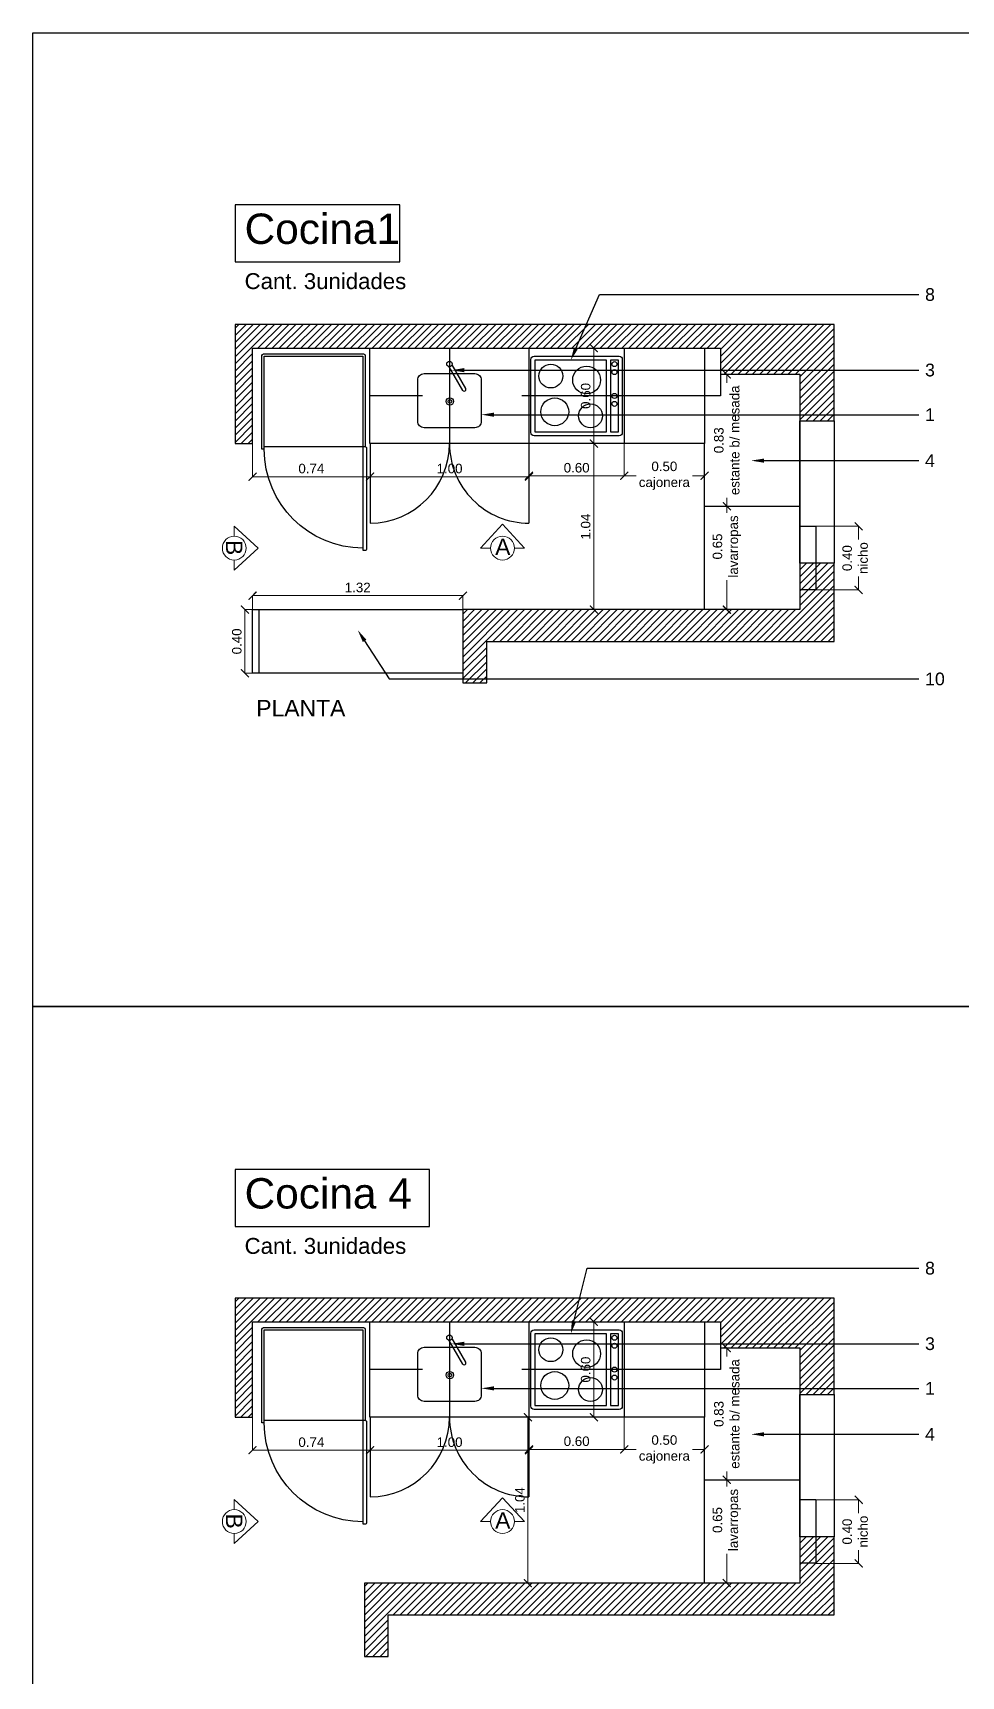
# Model space of a CAD drawing. Header units: metres. Extents: x 197.9 to 264.6, y -20.1 to 17.4.
# Drawn here: x 244.14 to 249.98, y 7.03 to 17.36 of the extents above; entities that cross this region are included whole.
import ezdxf
from ezdxf import colors
from ezdxf.entities.mleader import LeaderData, LeaderLine
from ezdxf.math import Vec2, Vec3

# ---------------------------------------------------------------- set-up
doc = ezdxf.new("R2010")
doc.units = ezdxf.units.M
doc.header["$LTSCALE"] = 10
doc.linetypes.add('e3II-arq-DET-11-planta-Nivel 2 a 6$0$HIDDEN2', pattern=[0.1875, 0.125, -0.0625])
doc.linetypes.add('HIDDEN2', pattern=[0.1875, 0.125, -0.0625])
doc.layers.add('A-COTAS', color=1, linetype='Continuous', lineweight=5)
doc.layers.add('FO-Hachuras dos pilares', color=8, linetype='Continuous', lineweight=5)
for name, color, linetype in [('A-EQUIPAMIENTO', 251, 'Continuous'), ('A-EQUIPAMIENTO FIJO', 1, 'Continuous'), ('A-MUROS', 6, 'Continuous'), ('A-TEXTOS', 2, 'Continuous'), ('A_Proyeccion', 1, 'Continuous'), ('Textos', 2, 'Continuous')]:
    doc.layers.add(name, color=color, linetype=linetype)
doc.styles.add('ARIAL', font='arial.ttf')
doc.styles.get("Standard").update_dxf_attribs({"font": 'arial.ttf'})
doc.dimstyles.new('A2 1-1 m', dxfattribs={"dimtxt": 1, "dimasz": 1, "dimexe": 0, "dimexo": 0, "dimgap": 0.5, "dimtad": 1, "dimzin": 1, "dimdsep": 46, "dimtxsty": 'Standard', "dimblk": 'ARCHTICK', "dimcen": 1, "dimclrd": 256, "dimclre": 8, "dimclrt": 2, "dimazin": 2, "dimtfac": 1, "dimtix": 1, "dimtmove": 2, "dimatfit": 3, "dimfxl": 2.83, "dimtolj": 1, "dimtzin": 0, "dimlwd": -1, "dimlwe": 5, "dimarcsym": 0})

# ---------------------------------------------------------------- blocks, each defined once
blk = doc.blocks.new('A$C63204314')
for p, q in [((0.64, 0), (0.01, 0)), ((0, -0.01), (0, -0.585)), ((0.65, -0.6), (0.65, -0.01)), ((0, -0.585), (0.014, -0.585)), ((0.636, -0.6), (0.65, -0.6))]:
    blk.add_line(p, q)
at = {"color": 1}
blk.add_line((0.014, -0.585), (0.636, -0.585), dxfattribs=at)
blk.add_lwpolyline([(0.636, -0.6), (0.636, -0.586), (0.636, -0.014), (0.014, -0.014), (0.014, -0.585)])
blk.add_lwpolyline([(0.014, -0.585), (0.014, -1.235), (-0.001, -1.235, -0.414214), (-0.011, -1.225), (-0.011, -0.595, -0.414214), (-0.001, -0.585)], format="xyb", close=True)
for centre, start, end in [((0.01, -0.01), 90, 180), ((0.64, -0.01), 0, 90)]:
    blk.add_arc(centre, 0.01, start, end)
blk.add_arc((0.014, -0.6), 0.621, 270, 0, dxfattribs=at)
blk = doc.blocks.new('Cocelpl')
at = {"layer": 'A-EQUIPAMIENTO FIJO'}
blk.add_lwpolyline([(-0.5, -0.2675), (-0.5, 0.2675, -0.4142136), (-0.48, 0.2875), (-0.02, 0.2875, -0.4142136), (0, 0.2675), (0, -0.2675, -0.4142136), (-0.02, -0.2875), (-0.48, -0.2875, -0.4142136)], format="xyb", close=True, dxfattribs=at)
for points in [[(-0.475, 0.2625), (-0.475, -0.1875), (-0.025, -0.1875), (-0.025, 0.2625)], [(-0.475, -0.2125), (-0.475, -0.2625), (-0.025, -0.2625), (-0.025, -0.2125)]]:
    blk.add_lwpolyline(points, close=True, dxfattribs=at)
for centre, radius in [((-0.35, 0.1375), 0.0875), ((-0.125, 0.1625), 0.075), ((-0.15, -0.0625), 0.0875), ((-0.375, -0.0875), 0.075), ((-0.3, -0.2375), 0.0156), ((-0.25, -0.2375), 0.0156), ((-0.1, -0.2375), 0.0156), ((-0.05, -0.2375), 0.0156)]:
    blk.add_circle(centre, radius, dxfattribs=at)
blk = doc.blocks.new('_ArchTick')
at = {"color": 0, "linetype": 'ByBlock', "const_width": 0.15}
blk.add_lwpolyline([(-0.5, -0.5), (0.5, 0.5)], dxfattribs=at)
blk = doc.blocks.new('*D136')
at = {"layer": 'A-COTAS', "color": 8, "lineweight": 5, "transparency": 16777216}
for p, q in [((247.262, 14.779), (247.262, 14.577)), ((247.862, 14.779), (247.862, 14.577))]:
    blk.add_line(p, q, dxfattribs=at)
at = {"layer": 'A-COTAS', "transparency": 16777216}
blk.add_line((247.262, 14.577), (247.862, 14.577), dxfattribs=at)
at = {"layer": 'Defpoints', "color": 0, "transparency": 16777216}
for p in [(247.262, 14.779), (247.862, 14.779), (247.862, 14.577)]:
    blk.add_point(p, dxfattribs=at)
at = {"layer": 'A-COTAS', "transparency": 16777216, "xscale": 0.05, "yscale": 0.05, "zscale": 0.05, "rotation": 180}
blk.add_blockref('_ArchTick', (247.262, 14.577), dxfattribs=at)
at = {"layer": 'A-COTAS', "transparency": 16777216, "xscale": 0.05, "yscale": 0.05, "zscale": 0.05}
blk.add_blockref('_ArchTick', (247.862, 14.577), dxfattribs=at)
at = {"layer": 'A-COTAS', "color": 2, "transparency": 16777216, "insert": (247.562, 14.627), "char_height": 0.06, "attachment_point": 5}
blk.add_mtext('\\A1;0.60', dxfattribs=at)
blk = doc.blocks.new('LAVADO PLANTA')
at = {"color": 252}
for p, q in [((34.123, 8.585), (34.216, 8.424)), ((34.238, 8.437), (34.145, 8.598))]:
    blk.add_line(p, q, dxfattribs=at)
blk.add_lwpolyline([(33.954, 8.538), (34.3, 8.538, -0.414214), (34.344, 8.495), (34.344, 8.213, -0.414214), (34.3, 8.17), (33.954, 8.17, -0.414214), (33.911, 8.213), (33.911, 8.495, -0.414214)], format="xyb", close=True, dxfattribs=at)
for centre, radius in [((34.127, 8.604), 0.0187), ((34.13, 8.349), 0.025), ((34.13, 8.349), 0.0125)]:
    blk.add_circle(centre, radius, dxfattribs=at)
blk.add_arc((34.227, 8.431), 0.0125, 210, 30, dxfattribs=at)
blk = doc.blocks.new('*D131')
at = {"layer": 'A-COTAS', "color": 8, "lineweight": 5, "transparency": 16777216}
for p, q in [((247.862, 14.779), (247.862, 14.577)), ((248.367, 14.779), (248.367, 14.577))]:
    blk.add_line(p, q, dxfattribs=at)
at = {"layer": 'A-COTAS', "transparency": 16777216}
for p, q in [((247.862, 14.577), (247.937, 14.577)), ((248.367, 14.577), (248.291, 14.577))]:
    blk.add_line(p, q, dxfattribs=at)
at = {"layer": 'Defpoints', "color": 0, "transparency": 16777216}
for p in [(247.862, 14.779), (248.367, 14.779), (248.367, 14.577)]:
    blk.add_point(p, dxfattribs=at)
at = {"layer": 'A-COTAS', "transparency": 16777216, "xscale": 0.05, "yscale": 0.05, "zscale": 0.05, "rotation": 180}
blk.add_blockref('_ArchTick', (247.862, 14.577), dxfattribs=at)
at = {"layer": 'A-COTAS', "transparency": 16777216, "xscale": 0.05, "yscale": 0.05, "zscale": 0.05}
blk.add_blockref('_ArchTick', (248.367, 14.577), dxfattribs=at)
at = {"layer": 'A-COTAS', "color": 2, "transparency": 16777216, "insert": (248.114, 14.577), "char_height": 0.06, "attachment_point": 5}
blk.add_mtext('\\A1;0.50\\Pcajonera', dxfattribs=at)
blk = doc.blocks.new('*D133')
at = {"layer": 'A-COTAS', "color": 8, "lineweight": 5, "transparency": 16777216}
for p, q in [((248.367, 14.385), (248.507, 14.385)), ((248.367, 13.735), (248.507, 13.735))]:
    blk.add_line(p, q, dxfattribs=at)
at = {"layer": 'A-COTAS', "transparency": 16777216}
for p, q in [((248.507, 14.385), (248.507, 14.344)), ((248.507, 13.735), (248.507, 13.921))]:
    blk.add_line(p, q, dxfattribs=at)
at = {"layer": 'Defpoints', "color": 0, "transparency": 16777216}
for p in [(248.367, 14.385), (248.367, 13.735), (248.507, 13.735)]:
    blk.add_point(p, dxfattribs=at)
at = {"layer": 'A-COTAS', "transparency": 16777216, "xscale": 0.05, "yscale": 0.05, "zscale": 0.05}
for p, rotation in [((248.507, 14.385), 90), ((248.507, 13.735), 270)]:
    blk.add_blockref('_ArchTick', p, dxfattribs=dict(at, rotation=rotation))
at = {"layer": 'A-COTAS', "color": 2, "transparency": 16777216, "insert": (248.507, 14.132), "char_height": 0.06, "attachment_point": 5, "rotation": 90}
blk.add_mtext('\\A1;0.65\\Plavarropas', dxfattribs=at)
blk = doc.blocks.new('*D134')
at = {"layer": 'A-COTAS', "color": 8, "lineweight": 5, "transparency": 16777216}
for p, q in [((248.717, 15.215), (248.507, 15.215)), ((248.717, 14.385), (248.507, 14.385))]:
    blk.add_line(p, q, dxfattribs=at)
at = {"layer": 'A-COTAS', "transparency": 16777216}
for p, q in [((248.507, 15.215), (248.507, 15.162)), ((248.507, 14.385), (248.507, 14.439))]:
    blk.add_line(p, q, dxfattribs=at)
at = {"layer": 'Defpoints', "color": 0, "transparency": 16777216}
for p in [(248.717, 15.215), (248.507, 14.385), (248.717, 14.385)]:
    blk.add_point(p, dxfattribs=at)
at = {"layer": 'A-COTAS', "transparency": 16777216, "xscale": 0.05, "yscale": 0.05, "zscale": 0.05}
for p, rotation in [((248.507, 15.215), 90), ((248.507, 14.385), 270)]:
    blk.add_blockref('_ArchTick', p, dxfattribs=dict(at, rotation=rotation))
at = {"layer": 'A-COTAS', "color": 2, "transparency": 16777216, "insert": (248.507, 14.8), "char_height": 0.06, "attachment_point": 5, "rotation": 90}
blk.add_mtext('\\A1;0.83\\Pestante b/ mesada', dxfattribs=at)
blk = doc.blocks.new('A$C4390fad8')
at = {"linetype": 'HIDDEN2'}
for points in [[(0, 0.5), (0.5, 0.5)], [(0, -0.5), (0.5, -0.5)]]:
    blk.add_lwpolyline(points, dxfattribs=at)
for centre, start, end in [((0, 0.5), 270, 360), ((0, -0.5), 0, 90)]:
    blk.add_arc(centre, 0.5, start, end, dxfattribs=at)
blk = doc.blocks.new('*D132')
at = {"layer": 'A-COTAS', "color": 8, "lineweight": 5, "transparency": 16777216}
for p, q in [((249.067, 14.259), (249.337, 14.259)), ((249.067, 13.859), (249.337, 13.859))]:
    blk.add_line(p, q, dxfattribs=at)
at = {"layer": 'A-COTAS', "transparency": 16777216}
for p, q in [((249.337, 14.259), (249.337, 14.175)), ((249.337, 13.859), (249.337, 13.943))]:
    blk.add_line(p, q, dxfattribs=at)
at = {"layer": 'Defpoints', "color": 0, "transparency": 16777216}
for p in [(249.067, 14.259), (249.067, 13.859), (249.337, 13.859)]:
    blk.add_point(p, dxfattribs=at)
at = {"layer": 'A-COTAS', "transparency": 16777216, "xscale": 0.05, "yscale": 0.05, "zscale": 0.05}
for p, rotation in [((249.337, 14.259), 90), ((249.337, 13.859), 270)]:
    blk.add_blockref('_ArchTick', p, dxfattribs=dict(at, rotation=rotation))
at = {"layer": 'A-COTAS', "color": 2, "transparency": 16777216, "insert": (249.315, 14.059), "char_height": 0.06, "attachment_point": 5, "rotation": 90}
blk.add_mtext('\\A1;0.40\\Pnicho', dxfattribs=at)
blk = doc.blocks.new('A')
at = {"lineweight": 9}
blk.add_lwpolyline([(216.813, 16.108), (216.876, 16.108), (216.738, 16.258), (216.6, 16.108), (216.663, 16.108)], dxfattribs=at)
blk.add_circle((216.738, 16.108), 0.075, dxfattribs=at)
at = {"layer": 'A-TEXTOS', "insert": (216.656, 16.167), "char_height": 0.1032, "attachment_point": 1}
blk.add_mtext_dynamic_manual_height_columns('\\pxqr;A', width=0.13217, gutter_width=1, heights=[0], dxfattribs=at)
blk = doc.blocks.new('B')
at = {"lineweight": 9}
blk.add_lwpolyline([(217.189, 16.108), (217.252, 16.108), (217.114, 16.258), (216.976, 16.108), (217.039, 16.108)], dxfattribs=at)
blk.add_circle((217.114, 16.108), 0.075, dxfattribs=at)
at = {"layer": 'A-TEXTOS', "insert": (217.027, 16.159), "char_height": 0.1032, "attachment_point": 1}
blk.add_mtext_dynamic_manual_height_columns('\\pxqr;B', width=0.13217, gutter_width=1, heights=[0], dxfattribs=at)
blk = doc.blocks.new('*D135')
at = {"layer": 'A-COTAS', "color": 8, "lineweight": 5, "transparency": 16777216}
for p, q in [((246.262, 14.779), (246.262, 14.571)), ((247.262, 14.779), (247.262, 14.571))]:
    blk.add_line(p, q, dxfattribs=at)
at = {"layer": 'A-COTAS', "transparency": 16777216}
blk.add_line((246.262, 14.571), (247.262, 14.571), dxfattribs=at)
at = {"layer": 'Defpoints', "color": 0, "transparency": 16777216}
for p in [(246.262, 14.779), (247.262, 14.779), (247.262, 14.571)]:
    blk.add_point(p, dxfattribs=at)
at = {"layer": 'A-COTAS', "transparency": 16777216, "xscale": 0.05, "yscale": 0.05, "zscale": 0.05, "rotation": 180}
blk.add_blockref('_ArchTick', (246.262, 14.571), dxfattribs=at)
at = {"layer": 'A-COTAS', "transparency": 16777216, "xscale": 0.05, "yscale": 0.05, "zscale": 0.05}
blk.add_blockref('_ArchTick', (247.262, 14.571), dxfattribs=at)
at = {"layer": 'A-COTAS', "color": 2, "transparency": 16777216, "insert": (246.762, 14.622), "char_height": 0.06, "attachment_point": 5}
blk.add_mtext('\\A1;1.00', dxfattribs=at)
blk = doc.blocks.new('*D144')
at = {"layer": 'A-COTAS', "color": 8, "lineweight": 5, "transparency": 16777216}
for p, q in [((247.549, 14.779), (247.67, 14.779)), ((247.549, 13.735), (247.67, 13.735))]:
    blk.add_line(p, q, dxfattribs=at)
at = {"layer": 'A-COTAS', "transparency": 16777216}
blk.add_line((247.67, 13.735), (247.67, 14.779), dxfattribs=at)
at = {"layer": 'Defpoints', "color": 0, "transparency": 16777216}
for p in [(247.549, 14.779), (247.67, 14.779), (247.549, 13.735)]:
    blk.add_point(p, dxfattribs=at)
at = {"layer": 'A-COTAS', "transparency": 16777216, "xscale": 0.05, "yscale": 0.05, "zscale": 0.05}
for p, rotation in [((247.67, 14.779), 90), ((247.67, 13.735), 270)]:
    blk.add_blockref('_ArchTick', p, dxfattribs=dict(at, rotation=rotation))
at = {"layer": 'A-COTAS', "color": 2, "transparency": 16777216, "insert": (247.619, 14.257), "char_height": 0.06, "attachment_point": 5, "rotation": 90}
blk.add_mtext('\\A1;1.04', dxfattribs=at)
blk = doc.blocks.new('*D145')
at = {"layer": 'A-COTAS', "color": 8, "lineweight": 5, "transparency": 16777216}
for p, q in [((248.084, 15.379), (247.67, 15.379)), ((248.084, 14.779), (247.67, 14.779))]:
    blk.add_line(p, q, dxfattribs=at)
at = {"layer": 'A-COTAS', "transparency": 16777216}
blk.add_line((247.67, 14.779), (247.67, 15.379), dxfattribs=at)
at = {"layer": 'Defpoints', "color": 0, "transparency": 16777216}
for p in [(247.67, 15.379), (248.084, 15.379), (248.084, 14.779)]:
    blk.add_point(p, dxfattribs=at)
at = {"layer": 'A-COTAS', "transparency": 16777216, "xscale": 0.05, "yscale": 0.05, "zscale": 0.05}
for p, rotation in [((247.67, 15.379), 90), ((247.67, 14.779), 270)]:
    blk.add_blockref('_ArchTick', p, dxfattribs=dict(at, rotation=rotation))
at = {"layer": 'A-COTAS', "color": 2, "transparency": 16777216, "insert": (247.619, 15.079), "char_height": 0.06, "attachment_point": 5, "rotation": 90}
blk.add_mtext('\\A1;0.60', dxfattribs=at)
blk = doc.blocks.new('*D146')
at = {"layer": 'A-COTAS', "color": 8, "lineweight": 5, "transparency": 16777216}
for p, q in [((245.522, 14.779), (245.522, 14.571)), ((246.262, 14.779), (246.262, 14.571))]:
    blk.add_line(p, q, dxfattribs=at)
at = {"layer": 'A-COTAS', "transparency": 16777216}
blk.add_line((245.522, 14.571), (246.262, 14.571), dxfattribs=at)
at = {"layer": 'Defpoints', "color": 0, "transparency": 16777216}
for p in [(245.522, 14.779), (246.262, 14.779), (246.262, 14.571)]:
    blk.add_point(p, dxfattribs=at)
at = {"layer": 'A-COTAS', "transparency": 16777216, "xscale": 0.05, "yscale": 0.05, "zscale": 0.05, "rotation": 180}
blk.add_blockref('_ArchTick', (245.522, 14.571), dxfattribs=at)
at = {"layer": 'A-COTAS', "transparency": 16777216, "xscale": 0.05, "yscale": 0.05, "zscale": 0.05}
blk.add_blockref('_ArchTick', (246.262, 14.571), dxfattribs=at)
at = {"layer": 'A-COTAS', "color": 2, "transparency": 16777216, "insert": (245.892, 14.622), "char_height": 0.06, "attachment_point": 5}
blk.add_mtext('\\A1;0.74', dxfattribs=at)
blk = doc.blocks.new('*D152')
at = {"layer": 'A-COTAS', "color": 8, "lineweight": 5, "transparency": 16777216}
for p, q in [((245.522, 13.735), (245.522, 13.823)), ((246.846, 13.735), (246.846, 13.823))]:
    blk.add_line(p, q, dxfattribs=at)
at = {"layer": 'A-COTAS', "transparency": 16777216}
blk.add_line((245.522, 13.823), (246.846, 13.823), dxfattribs=at)
at = {"layer": 'Defpoints', "color": 0, "transparency": 16777216}
for p in [(246.846, 13.823), (245.522, 13.735), (246.846, 13.735)]:
    blk.add_point(p, dxfattribs=at)
at = {"layer": 'A-COTAS', "transparency": 16777216, "xscale": 0.05, "yscale": 0.05, "zscale": 0.05, "rotation": 180}
blk.add_blockref('_ArchTick', (245.522, 13.823), dxfattribs=at)
at = {"layer": 'A-COTAS', "transparency": 16777216, "xscale": 0.05, "yscale": 0.05, "zscale": 0.05}
blk.add_blockref('_ArchTick', (246.846, 13.823), dxfattribs=at)
at = {"layer": 'A-COTAS', "color": 2, "transparency": 16777216, "insert": (246.184, 13.874), "char_height": 0.06, "attachment_point": 5}
blk.add_mtext('\\A1;1.32', dxfattribs=at)
blk = doc.blocks.new('*D153')
at = {"layer": 'A-COTAS', "color": 8, "lineweight": 5, "transparency": 16777216}
for p, q in [((245.522, 13.735), (245.474, 13.735)), ((245.522, 13.335), (245.474, 13.335))]:
    blk.add_line(p, q, dxfattribs=at)
at = {"layer": 'A-COTAS', "transparency": 16777216}
blk.add_line((245.474, 13.735), (245.474, 13.335), dxfattribs=at)
at = {"layer": 'Defpoints', "color": 0, "transparency": 16777216}
for p in [(245.522, 13.735), (245.474, 13.335), (245.522, 13.335)]:
    blk.add_point(p, dxfattribs=at)
at = {"layer": 'A-COTAS', "transparency": 16777216, "xscale": 0.05, "yscale": 0.05, "zscale": 0.05}
for p, rotation in [((245.474, 13.735), 90), ((245.474, 13.335), 270)]:
    blk.add_blockref('_ArchTick', p, dxfattribs=dict(at, rotation=rotation))
at = {"layer": 'A-COTAS', "color": 2, "transparency": 16777216, "insert": (245.423, 13.535), "char_height": 0.06, "attachment_point": 5, "rotation": 90}
blk.add_mtext('\\A1;0.40', dxfattribs=at)
blk = doc.blocks.new('*D154')
at = {"layer": 'A-COTAS', "color": 8, "lineweight": 5, "transparency": 16777216}
for p, q in [((247.262, 8.655), (247.262, 8.453)), ((247.862, 8.655), (247.862, 8.453))]:
    blk.add_line(p, q, dxfattribs=at)
at = {"layer": 'A-COTAS', "transparency": 16777216}
blk.add_line((247.262, 8.453), (247.862, 8.453), dxfattribs=at)
at = {"layer": 'Defpoints', "color": 0, "transparency": 16777216}
for p in [(247.262, 8.655), (247.862, 8.655), (247.862, 8.453)]:
    blk.add_point(p, dxfattribs=at)
at = {"layer": 'A-COTAS', "transparency": 16777216, "xscale": 0.05, "yscale": 0.05, "zscale": 0.05, "rotation": 180}
blk.add_blockref('_ArchTick', (247.262, 8.453), dxfattribs=at)
at = {"layer": 'A-COTAS', "transparency": 16777216, "xscale": 0.05, "yscale": 0.05, "zscale": 0.05}
blk.add_blockref('_ArchTick', (247.862, 8.453), dxfattribs=at)
at = {"layer": 'A-COTAS', "color": 2, "transparency": 16777216, "insert": (247.562, 8.504), "char_height": 0.06, "attachment_point": 5}
blk.add_mtext('\\A1;0.60', dxfattribs=at)
blk = doc.blocks.new('*D155')
at = {"layer": 'A-COTAS', "color": 8, "lineweight": 5, "transparency": 16777216}
for p, q in [((247.862, 8.655), (247.862, 8.453)), ((248.367, 8.655), (248.367, 8.453))]:
    blk.add_line(p, q, dxfattribs=at)
at = {"layer": 'A-COTAS', "transparency": 16777216}
for p, q in [((247.862, 8.453), (247.937, 8.453)), ((248.367, 8.453), (248.291, 8.453))]:
    blk.add_line(p, q, dxfattribs=at)
at = {"layer": 'Defpoints', "color": 0, "transparency": 16777216}
for p in [(247.862, 8.655), (248.367, 8.655), (248.367, 8.453)]:
    blk.add_point(p, dxfattribs=at)
at = {"layer": 'A-COTAS', "transparency": 16777216, "xscale": 0.05, "yscale": 0.05, "zscale": 0.05, "rotation": 180}
blk.add_blockref('_ArchTick', (247.862, 8.453), dxfattribs=at)
at = {"layer": 'A-COTAS', "transparency": 16777216, "xscale": 0.05, "yscale": 0.05, "zscale": 0.05}
blk.add_blockref('_ArchTick', (248.367, 8.453), dxfattribs=at)
at = {"layer": 'A-COTAS', "color": 2, "transparency": 16777216, "insert": (248.114, 8.453), "char_height": 0.06, "attachment_point": 5}
blk.add_mtext('\\A1;0.50\\Pcajonera', dxfattribs=at)
blk = doc.blocks.new('*D156')
at = {"layer": 'A-COTAS', "color": 8, "lineweight": 5, "transparency": 16777216}
for p, q in [((248.367, 8.262), (248.507, 8.262)), ((248.367, 7.612), (248.507, 7.612))]:
    blk.add_line(p, q, dxfattribs=at)
at = {"layer": 'A-COTAS', "transparency": 16777216}
for p, q in [((248.507, 8.262), (248.507, 8.22)), ((248.507, 7.612), (248.507, 7.797))]:
    blk.add_line(p, q, dxfattribs=at)
at = {"layer": 'Defpoints', "color": 0, "transparency": 16777216}
for p in [(248.367, 8.262), (248.367, 7.612), (248.507, 7.612)]:
    blk.add_point(p, dxfattribs=at)
at = {"layer": 'A-COTAS', "transparency": 16777216, "xscale": 0.05, "yscale": 0.05, "zscale": 0.05}
for p, rotation in [((248.507, 8.262), 90), ((248.507, 7.612), 270)]:
    blk.add_blockref('_ArchTick', p, dxfattribs=dict(at, rotation=rotation))
at = {"layer": 'A-COTAS', "color": 2, "transparency": 16777216, "insert": (248.507, 8.009), "char_height": 0.06, "attachment_point": 5, "rotation": 90}
blk.add_mtext('\\A1;0.65\\Plavarropas', dxfattribs=at)
blk = doc.blocks.new('*D157')
at = {"layer": 'A-COTAS', "color": 8, "lineweight": 5, "transparency": 16777216}
for p, q in [((248.717, 9.091), (248.507, 9.091)), ((248.717, 8.262), (248.507, 8.262))]:
    blk.add_line(p, q, dxfattribs=at)
at = {"layer": 'A-COTAS', "transparency": 16777216}
for p, q in [((248.507, 9.091), (248.507, 9.038)), ((248.507, 8.262), (248.507, 8.315))]:
    blk.add_line(p, q, dxfattribs=at)
at = {"layer": 'Defpoints', "color": 0, "transparency": 16777216}
for p in [(248.717, 9.091), (248.507, 8.262), (248.717, 8.262)]:
    blk.add_point(p, dxfattribs=at)
at = {"layer": 'A-COTAS', "transparency": 16777216, "xscale": 0.05, "yscale": 0.05, "zscale": 0.05}
for p, rotation in [((248.507, 9.091), 90), ((248.507, 8.262), 270)]:
    blk.add_blockref('_ArchTick', p, dxfattribs=dict(at, rotation=rotation))
at = {"layer": 'A-COTAS', "color": 2, "transparency": 16777216, "insert": (248.507, 8.676), "char_height": 0.06, "attachment_point": 5, "rotation": 90}
blk.add_mtext('\\A1;0.83\\Pestante b/ mesada', dxfattribs=at)
blk = doc.blocks.new('*D158')
at = {"layer": 'A-COTAS', "color": 8, "lineweight": 5, "transparency": 16777216}
for p, q in [((249.067, 8.136), (249.337, 8.136)), ((249.067, 7.736), (249.337, 7.736))]:
    blk.add_line(p, q, dxfattribs=at)
at = {"layer": 'A-COTAS', "transparency": 16777216}
for p, q in [((249.337, 8.136), (249.337, 8.051)), ((249.337, 7.736), (249.337, 7.82))]:
    blk.add_line(p, q, dxfattribs=at)
at = {"layer": 'Defpoints', "color": 0, "transparency": 16777216}
for p in [(249.067, 8.136), (249.067, 7.736), (249.337, 7.736)]:
    blk.add_point(p, dxfattribs=at)
at = {"layer": 'A-COTAS', "transparency": 16777216, "xscale": 0.05, "yscale": 0.05, "zscale": 0.05}
for p, rotation in [((249.337, 8.136), 90), ((249.337, 7.736), 270)]:
    blk.add_blockref('_ArchTick', p, dxfattribs=dict(at, rotation=rotation))
at = {"layer": 'A-COTAS', "color": 2, "transparency": 16777216, "insert": (249.315, 7.936), "char_height": 0.06, "attachment_point": 5, "rotation": 90}
blk.add_mtext('\\A1;0.40\\Pnicho', dxfattribs=at)
blk = doc.blocks.new('*D159')
at = {"layer": 'A-COTAS', "color": 8, "lineweight": 5, "transparency": 16777216}
for p, q in [((246.262, 8.655), (246.262, 8.448)), ((247.262, 8.655), (247.262, 8.448))]:
    blk.add_line(p, q, dxfattribs=at)
at = {"layer": 'A-COTAS', "transparency": 16777216}
blk.add_line((246.262, 8.448), (247.262, 8.448), dxfattribs=at)
at = {"layer": 'Defpoints', "color": 0, "transparency": 16777216}
for p in [(246.262, 8.655), (247.262, 8.655), (247.262, 8.448)]:
    blk.add_point(p, dxfattribs=at)
at = {"layer": 'A-COTAS', "transparency": 16777216, "xscale": 0.05, "yscale": 0.05, "zscale": 0.05, "rotation": 180}
blk.add_blockref('_ArchTick', (246.262, 8.448), dxfattribs=at)
at = {"layer": 'A-COTAS', "transparency": 16777216, "xscale": 0.05, "yscale": 0.05, "zscale": 0.05}
blk.add_blockref('_ArchTick', (247.262, 8.448), dxfattribs=at)
at = {"layer": 'A-COTAS', "color": 2, "transparency": 16777216, "insert": (246.762, 8.498), "char_height": 0.06, "attachment_point": 5}
blk.add_mtext('\\A1;1.00', dxfattribs=at)
blk = doc.blocks.new('*D172')
at = {"layer": 'A-COTAS', "color": 8, "lineweight": 5, "transparency": 16777216}
for p, q in [((247.135, 8.655), (247.255, 8.655)), ((247.135, 7.612), (247.255, 7.612))]:
    blk.add_line(p, q, dxfattribs=at)
at = {"layer": 'A-COTAS', "transparency": 16777216}
blk.add_line((247.255, 7.612), (247.255, 8.655), dxfattribs=at)
at = {"layer": 'Defpoints', "color": 0, "transparency": 16777216}
for p in [(247.135, 8.655), (247.255, 8.655), (247.135, 7.612)]:
    blk.add_point(p, dxfattribs=at)
at = {"layer": 'A-COTAS', "transparency": 16777216, "xscale": 0.05, "yscale": 0.05, "zscale": 0.05}
for p, rotation in [((247.255, 8.655), 90), ((247.255, 7.612), 270)]:
    blk.add_blockref('_ArchTick', p, dxfattribs=dict(at, rotation=rotation))
at = {"layer": 'A-COTAS', "color": 2, "transparency": 16777216, "insert": (247.205, 8.134), "char_height": 0.06, "attachment_point": 5, "rotation": 90}
blk.add_mtext('\\A1;1.04', dxfattribs=at)
blk = doc.blocks.new('*D173')
at = {"layer": 'A-COTAS', "color": 8, "lineweight": 5, "transparency": 16777216}
for p, q in [((248.084, 9.255), (247.67, 9.255)), ((248.084, 8.655), (247.67, 8.655))]:
    blk.add_line(p, q, dxfattribs=at)
at = {"layer": 'A-COTAS', "transparency": 16777216}
blk.add_line((247.67, 8.655), (247.67, 9.255), dxfattribs=at)
at = {"layer": 'Defpoints', "color": 0, "transparency": 16777216}
for p in [(247.67, 9.255), (248.084, 9.255), (248.084, 8.655)]:
    blk.add_point(p, dxfattribs=at)
at = {"layer": 'A-COTAS', "transparency": 16777216, "xscale": 0.05, "yscale": 0.05, "zscale": 0.05}
for p, rotation in [((247.67, 9.255), 90), ((247.67, 8.655), 270)]:
    blk.add_blockref('_ArchTick', p, dxfattribs=dict(at, rotation=rotation))
at = {"layer": 'A-COTAS', "color": 2, "transparency": 16777216, "insert": (247.619, 8.955), "char_height": 0.06, "attachment_point": 5, "rotation": 90}
blk.add_mtext('\\A1;0.60', dxfattribs=at)
blk = doc.blocks.new('*D163')
at = {"layer": 'A-COTAS', "color": 8, "lineweight": 5, "transparency": 16777216}
for p, q in [((245.522, 8.655), (245.522, 8.448)), ((246.262, 8.655), (246.262, 8.448))]:
    blk.add_line(p, q, dxfattribs=at)
at = {"layer": 'A-COTAS', "transparency": 16777216}
blk.add_line((245.522, 8.448), (246.262, 8.448), dxfattribs=at)
at = {"layer": 'Defpoints', "color": 0, "transparency": 16777216}
for p in [(245.522, 8.655), (246.262, 8.655), (246.262, 8.448)]:
    blk.add_point(p, dxfattribs=at)
at = {"layer": 'A-COTAS', "transparency": 16777216, "xscale": 0.05, "yscale": 0.05, "zscale": 0.05, "rotation": 180}
blk.add_blockref('_ArchTick', (245.522, 8.448), dxfattribs=at)
at = {"layer": 'A-COTAS', "transparency": 16777216, "xscale": 0.05, "yscale": 0.05, "zscale": 0.05}
blk.add_blockref('_ArchTick', (246.262, 8.448), dxfattribs=at)
at = {"layer": 'A-COTAS', "color": 2, "transparency": 16777216, "insert": (245.892, 8.498), "char_height": 0.06, "attachment_point": 5}
blk.add_mtext('\\A1;0.74', dxfattribs=at)

msp = doc.modelspace()

# ---------------------------------------------------------------- hatches: boundary and pattern name
at = {"layer": 'FO-Hachuras dos pilares'}
h = msp.add_hatch(dxfattribs=at)
h.set_pattern_fill('ANSI31', color=253, scale=0.01)
h.set_pattern_definition([(45, (39.200706, -8.76639), (-0.0224506403, 0.0224506403), [])])
h.paths.add_polyline_path([(249.182, 14.923), (249.182, 15.529), (248.972, 15.529), (245.412, 15.529), (245.412, 14.779), (245.522, 14.779), (245.522, 15.379), (248.467, 15.379), (248.467, 15.215), (248.967, 15.215), (248.967, 14.923)])
h.paths.add_polyline_path([(248.967, 14.027), (248.967, 13.735), (246.846, 13.735), (246.846, 13.274), (246.996, 13.274), (246.996, 13.535), (249.182, 13.535), (249.182, 14.027)])
h = msp.add_hatch(dxfattribs=at)
h.set_pattern_fill('ANSI31', color=253, scale=0.01)
h.set_pattern_definition([(45, (39.200706, -14.890093), (-0.0224506403, 0.0224506403), [])])
h.paths.add_polyline_path([(249.182, 8.799), (249.182, 9.405), (248.972, 9.405), (245.412, 9.405), (245.412, 8.655), (245.522, 8.655), (245.522, 9.255), (248.467, 9.255), (248.467, 9.091), (248.967, 9.091), (248.967, 8.799)])
h.paths.add_polyline_path([(248.967, 7.903), (248.967, 7.612), (246.226, 7.612), (246.226, 7.151), (246.376, 7.151), (246.376, 7.412), (249.182, 7.412), (249.182, 7.903)])

# ---------------------------------------------------------------- linework, layer by layer
for points in [[(244.139, 17.363), (259.929, 17.363), (259.929, 11.239), (244.139, 11.239)], [(244.139, 11.239), (259.929, 11.239), (259.929, 5.115), (244.139, 5.115)]]:
    msp.add_lwpolyline(points, close=True)
at = {"color": 2}
for points in [[(248.367, 13.735), (248.367, 14.779), (246.26, 14.779), (246.26, 15.379), (248.467, 15.379), (248.467, 15.215), (248.967, 15.215), (248.967, 13.735), (248.367, 13.735)], [(246.846, 13.335), (245.522, 13.335), (245.522, 13.735), (246.846, 13.735)], [(246.846, 13.735), (246.846, 13.335)], [(248.367, 7.612), (248.367, 8.655), (246.26, 8.655), (246.26, 9.255), (248.467, 9.255), (248.467, 9.091), (248.967, 9.091), (248.967, 7.612), (248.367, 7.612)]]:
    msp.add_lwpolyline(points, dxfattribs=at)
at = {"layer": 'A-MUROS', "color": 4}
for points in [[(249.182, 14.923), (249.182, 15.529), (248.972, 15.529), (245.412, 15.529), (245.412, 14.779), (245.522, 14.779), (245.522, 15.379), (248.467, 15.379), (248.467, 15.215), (248.967, 15.215), (248.967, 14.923), (249.182, 14.923)], [(248.967, 14.027), (248.967, 13.735), (246.846, 13.735), (246.846, 13.274), (246.996, 13.274), (246.996, 13.535), (249.182, 13.535), (249.182, 14.027), (248.967, 14.027)], [(249.182, 8.799), (249.182, 9.405), (248.972, 9.405), (245.412, 9.405), (245.412, 8.655), (245.522, 8.655), (245.522, 9.255), (248.467, 9.255), (248.467, 9.091), (248.967, 9.091), (248.967, 8.799), (249.182, 8.799)], [(248.967, 7.903), (248.967, 7.612), (246.226, 7.612), (246.226, 7.151), (246.376, 7.151), (246.376, 7.412), (249.182, 7.412), (249.182, 7.903), (248.967, 7.903)]]:
    msp.add_lwpolyline(points, dxfattribs=at)
at = {"layer": 'A_Proyeccion', "linetype": 'e3II-arq-DET-11-planta-Nivel 2 a 6$0$HIDDEN2'}
for points in [[(248.467, 15.379), (248.467, 15.079), (246.26, 15.079), (246.26, 15.379)], [(248.467, 9.255), (248.467, 8.955), (246.26, 8.955), (246.26, 9.255)]]:
    msp.add_lwpolyline(points, close=True, dxfattribs=at)
for points in [[(246.762, 15.379), (246.762, 14.779)], [(247.262, 15.379), (247.262, 14.779)], [(247.862, 15.379), (247.862, 14.779)], [(248.367, 15.379), (248.367, 14.779)], [(248.367, 14.385), (248.967, 14.385)], [(248.967, 14.26), (249.067, 14.26), (249.067, 13.86), (248.967, 13.86)], [(248.367, 13.735), (248.367, 13.879)], [(245.522, 13.735), (245.562, 13.735), (245.562, 13.335), (245.522, 13.335)], [(246.762, 9.255), (246.762, 8.655)], [(247.262, 9.255), (247.262, 8.655)], [(247.862, 9.255), (247.862, 8.655)], [(248.367, 9.255), (248.367, 8.655)], [(248.367, 8.262), (248.967, 8.262)], [(248.967, 8.137), (249.067, 8.137), (249.067, 7.737), (248.967, 7.737)], [(248.367, 7.612), (248.367, 7.755)]]:
    msp.add_lwpolyline(points, dxfattribs=at)
at = {"layer": 'A_Proyeccion'}
for points in [[(248.967, 14.923), (249.182, 14.923), (249.182, 14.027), (248.967, 14.027)], [(248.967, 8.799), (249.182, 8.799), (249.182, 7.903), (248.967, 7.903)]]:
    msp.add_lwpolyline(points, close=True, dxfattribs=at)
at = {"layer": 'Textos'}
for points in [[(245.412, 16.28), (245.412, 15.923), (246.45, 15.923), (246.45, 16.28)], [(245.412, 10.213), (245.412, 9.855), (246.636, 9.855), (246.636, 10.213)]]:
    msp.add_lwpolyline(points, close=True, dxfattribs=at)

# ---------------------------------------------------------------- block references
for name, p, rotation in [('A', (30.357, -1.986), 2.190390210773053e-06), ('B', (229.299, 231.236), 270), ('B', (229.299, 225.113), 270), ('A', (30.357, -8.109), 2.190390210773053e-06)]:
    msp.add_blockref(name, p, dxfattribs=dict(rotation=rotation))
at = {"layer": 'A-EQUIPAMIENTO', "xscale": -1, "rotation": 359.9866712477867}
for p in [(246.231, 15.343), (246.231, 9.219)]:
    msp.add_blockref('A$C63204314', p, dxfattribs=at)
at = {"layer": 'A-EQUIPAMIENTO FIJO', "xscale": 0.9240000000000042, "yscale": 0.9240000000000042, "zscale": 0.9240000000000042}
for p in [(215.228, 7.33), (215.228, 1.206)]:
    msp.add_blockref('LAVADO PLANTA', p, dxfattribs=at)
at = {"layer": 'A-EQUIPAMIENTO FIJO', "transparency": 33554687, "rotation": 89.99999999999999}
for p in [(247.562, 15.329), (247.562, 9.205)]:
    msp.add_blockref('Cocelpl', p, dxfattribs=at)
at = {"layer": 'A_Proyeccion', "linetype": 'e3II-arq-DET-11-planta-Nivel 2 a 6$0$HIDDEN2', "rotation": 270}
for p in [(246.762, 14.779), (246.762, 8.655)]:
    msp.add_blockref('A$C4390fad8', p, dxfattribs=at)

# ---------------------------------------------------------------- texts
at = {"layer": 'A-TEXTOS', "insert": (245.329, 13.167), "char_height": 0.10318, "attachment_point": 1}
msp.add_mtext_dynamic_manual_height_columns('\\pxqr;PLANTA', width=0.77704, gutter_width=1, heights=[0], dxfattribs=at)
at = {"layer": 'Textos', "attachment_point": 1}
for s, width, insert, char_height in [('Cocina1', 0.99583, (245.472, 16.226), 0.1909), ('Cant. 3unidades', 1.43221, (245.472, 15.851), 0.1), ('Cocina 4', 1.17045, (245.472, 10.159), 0.1909), ('Cant. 3unidades', 1.43221, (245.472, 9.783), 0.1)]:
    msp.add_mtext_dynamic_manual_height_columns(s, width=width, gutter_width=29.822, heights=[0], dxfattribs=dict(at, insert=insert, char_height=char_height))

# ---------------------------------------------------------------- dimensions: what is measured, and where the dimension line sits
at = {"layer": 'A-COTAS'}
for base, p1, p2, override, picture, middle in [((247.67, 15.379), (248.084, 14.779), (248.084, 15.379), {"dimtxt": 0.06, "dimasz": 0.05, "dimgap": 0.02}, '*D145', (247.619, 15.079)), ((247.67, 14.779), (247.549, 13.735), (247.549, 14.779), {"dimscale": 1, "dimtxt": 0.06, "dimasz": 0.05, "dimgap": 0.02, "dimtix": 1, "dimtofl": 1, "dimtmove": 2, "dimatfit": 3}, '*D144', (247.619, 14.257)), ((245.474, 13.335), (245.522, 13.735), (245.522, 13.335), {"dimscale": 1, "dimtxt": 0.06, "dimasz": 0.05, "dimgap": 0.02, "dimtix": 1, "dimtofl": 1, "dimtmove": 2, "dimatfit": 3}, '*D153', (245.423, 13.535)), ((247.67, 9.255), (248.084, 8.655), (248.084, 9.255), {"dimtxt": 0.06, "dimasz": 0.05, "dimgap": 0.02}, '*D173', (247.619, 8.955)), ((247.255, 8.655), (247.135, 7.612), (247.135, 8.655), {"dimscale": 1, "dimtxt": 0.06, "dimasz": 0.05, "dimgap": 0.02, "dimtix": 1, "dimtofl": 1, "dimtmove": 2, "dimatfit": 3}, '*D172', (247.205, 8.134))]:
    dim = msp.add_linear_dim(base=base, p1=p1, p2=p2, angle=90, dimstyle='A2 1-1 m', override=override, dxfattribs=at)
    dim.commit()
    dim.dimension.update_dxf_attribs({"geometry": picture, "text_midpoint": middle})
for base, p1, p2, text, picture, middle in [((248.507, 14.385), (248.717, 15.215), (248.717, 14.385), '<>\\Pestante b/ mesada', '*D134', (248.507, 14.8)), ((248.507, 13.735), (248.367, 14.385), (248.367, 13.735), '<>\\Plavarropas', '*D133', (248.507, 14.132)), ((249.337, 13.859), (249.067, 14.259), (249.067, 13.859), '<>\\Pnicho', '*D132', (249.315, 14.059)), ((248.507, 8.262), (248.717, 9.091), (248.717, 8.262), '<>\\Pestante b/ mesada', '*D157', (248.507, 8.676)), ((248.507, 7.612), (248.367, 8.262), (248.367, 7.612), '<>\\Plavarropas', '*D156', (248.507, 8.009)), ((249.337, 7.736), (249.067, 8.136), (249.067, 7.736), '<>\\Pnicho', '*D158', (249.315, 7.936))]:
    dim = msp.add_linear_dim(base=base, p1=p1, p2=p2, angle=90, text=text, dimstyle='A2 1-1 m', override={"dimtxt": 0.06, "dimasz": 0.05, "dimgap": 0.02}, dxfattribs=at)
    dim.commit()
    dim.dimension.update_dxf_attribs({"geometry": picture, "text_midpoint": middle, "dimtype": 160})
for base, p1, p2, picture, middle in [((246.262, 14.571), (245.522, 14.779), (246.262, 14.779), '*D146', (245.892, 14.622)), ((247.262, 14.571), (246.262, 14.779), (247.262, 14.779), '*D135', (246.762, 14.622)), ((247.862, 14.577), (247.262, 14.779), (247.862, 14.779), '*D136', (247.562, 14.627)), ((246.846, 13.823), (245.522, 13.735), (246.846, 13.735), '*D152', (246.184, 13.874)), ((246.262, 8.448), (245.522, 8.655), (246.262, 8.655), '*D163', (245.892, 8.498)), ((247.262, 8.448), (246.262, 8.655), (247.262, 8.655), '*D159', (246.762, 8.498)), ((247.862, 8.453), (247.262, 8.655), (247.862, 8.655), '*D154', (247.562, 8.504))]:
    dim = msp.add_linear_dim(base=base, p1=p1, p2=p2, dimstyle='A2 1-1 m', override={"dimscale": 1, "dimtxt": 0.06, "dimasz": 0.05, "dimgap": 0.02, "dimtix": 1, "dimtofl": 1, "dimtmove": 2, "dimatfit": 3}, dxfattribs=at)
    dim.commit()
    dim.dimension.update_dxf_attribs({"geometry": picture, "text_midpoint": middle})
for base, p1, p2, picture, middle in [((248.3665, 14.5767), (247.8616, 14.7791), (248.3665, 14.7791), '*D131', (248.1141, 14.5767)), ((248.3665, 8.453), (247.8616, 8.6554), (248.3665, 8.6554), '*D155', (248.1141, 8.453))]:
    dim = msp.add_linear_dim(base=base, p1=p1, p2=p2, text='<>\\Pcajonera', dimstyle='A2 1-1 m', override={"dimtxt": 0.06, "dimasz": 0.05, "dimgap": 0.02}, dxfattribs=at)
    dim.commit()
    dim.dimension.update_dxf_attribs({"geometry": picture, "text_midpoint": middle, "dimtype": 160})

# ---------------------------------------------------------------- leaders
at = {"layer": 'A-TEXTOS'}
ml = msp.add_multileader_mtext('Standard', dxfattribs=at)
ml.set_content('8', color=256, style='ARIAL')
ml.set_leader_properties(color=1)
ml.build(insert=Vec2(0, 0))
ml.multileader.update_dxf_attribs({"has_text_frame": 1, "arrow_head_size": 0.08, "scale": 0.02})
ctx = ml.context
ctx.base_point, ctx.scale, ctx.char_height, ctx.arrow_head_size, ctx.landing_gap_size, ctx.plane_origin = Vec3(249.715, 15.716), 0.02, 0.08, 0.08, 0.04, Vec3(246.978, 15.716)
notes = []
notes.append((ctx, [(0, (1, 1, 0), (247.705, 15.716), (1, 0), 2.011, [(0, [(247.525, 15.304)], 0, [])])]))
ctx.mtext.insert, ctx.mtext.flow_direction = Vec3(249.755, 15.757), 5
ml = msp.add_multileader_mtext('Standard', dxfattribs=at)
ml.set_content('3', color=256, style='ARIAL')
ml.set_leader_properties(color=1)
ml.build(insert=Vec2(0, 0))
ml.multileader.update_dxf_attribs({"has_text_frame": 1, "arrow_head_size": 0.08, "scale": 0.02})
ctx = ml.context
ctx.base_point, ctx.scale, ctx.char_height, ctx.arrow_head_size, ctx.landing_gap_size, ctx.plane_origin = Vec3(249.715, 15.241), 0.02, 0.08, 0.08, 0.04, Vec3(246.978, 15.241)
notes.append((ctx, [(0, (1, 1, 0), (249.555, 15.241), (1, 0), 0.16, [(0, [(246.774, 15.241)], 0, [])])]))
ctx.mtext.insert, ctx.mtext.flow_direction = Vec3(249.755, 15.282), 5
ml = msp.add_multileader_mtext('Standard', dxfattribs=at)
ml.set_content('1', color=256, style='ARIAL')
ml.set_leader_properties(color=1)
ml.build(insert=Vec2(0, 0))
ml.multileader.update_dxf_attribs({"has_text_frame": 1, "arrow_head_size": 0.08, "scale": 0.02})
ctx = ml.context
ctx.base_point, ctx.scale, ctx.char_height, ctx.arrow_head_size, ctx.landing_gap_size, ctx.plane_origin = Vec3(249.715, 14.961), 0.02, 0.08, 0.08, 0.04, Vec3(246.978, 14.961)
notes.append((ctx, [(0, (1, 1, 0), (249.555, 14.961), (1, 0), 0.16, [(0, [(246.962, 14.961)], 0, [])])]))
ctx.mtext.insert, ctx.mtext.flow_direction = Vec3(249.755, 15.001), 5
ml = msp.add_multileader_mtext('Standard', dxfattribs=at)
ml.set_content('4', color=256, style='ARIAL')
ml.set_leader_properties(color=1)
ml.build(insert=Vec2(0, 0))
ml.multileader.update_dxf_attribs({"has_text_frame": 1, "arrow_head_size": 0.08, "scale": 0.02})
ctx = ml.context
ctx.base_point, ctx.scale, ctx.char_height, ctx.arrow_head_size, ctx.landing_gap_size, ctx.plane_origin = Vec3(249.715, 14.672), 0.02, 0.08, 0.08, 0.04, Vec3(246.978, 14.672)
notes.append((ctx, [(0, (1, 1, 0), (249.555, 14.672), (1, 0), 0.16, [(0, [(248.661, 14.672)], 0, [])])]))
ctx.mtext.insert, ctx.mtext.flow_direction = Vec3(249.755, 14.712), 5
ml = msp.add_multileader_mtext('Standard', dxfattribs=at)
ml.set_content('10', color=256, style='ARIAL')
ml.set_leader_properties(color=1)
ml.build(insert=Vec2(0, 0))
ml.multileader.update_dxf_attribs({"has_text_frame": 1, "arrow_head_size": 0.08, "scale": 0.02})
ctx = ml.context
ctx.base_point, ctx.scale, ctx.char_height, ctx.arrow_head_size, ctx.landing_gap_size, ctx.plane_origin = Vec3(249.715, 13.299), 0.02, 0.08, 0.08, 0.04, Vec3(246.978, 13.299)
notes.append((ctx, [(0, (1, 1, 0), (246.381, 13.299), (1, 0), 3.334, [(0, [(246.184, 13.606)], 0, [])])]))
ctx.mtext.insert, ctx.mtext.flow_direction = Vec3(249.755, 13.339), 5
ml = msp.add_multileader_mtext('Standard', dxfattribs=at)
ml.set_content('8', color=256, style='ARIAL')
ml.set_leader_properties(color=1)
ml.build(insert=Vec2(0, 0))
ml.multileader.update_dxf_attribs({"has_text_frame": 1, "arrow_head_size": 0.08, "scale": 0.02})
ctx = ml.context
ctx.base_point, ctx.scale, ctx.char_height, ctx.arrow_head_size, ctx.landing_gap_size, ctx.plane_origin = Vec3(249.715, 9.592), 0.02, 0.08, 0.08, 0.04, Vec3(246.978, 9.592)
notes.append((ctx, [(0, (1, 1, 0), (247.628, 9.592), (1, 0), 2.087, [(0, [(247.525, 9.18)], 0, [])])]))
ctx.mtext.insert, ctx.mtext.flow_direction = Vec3(249.755, 9.633), 5
ml = msp.add_multileader_mtext('Standard', dxfattribs=at)
ml.set_content('3', color=256, style='ARIAL')
ml.set_leader_properties(color=1)
ml.build(insert=Vec2(0, 0))
ml.multileader.update_dxf_attribs({"has_text_frame": 1, "arrow_head_size": 0.08, "scale": 0.02})
ctx = ml.context
ctx.base_point, ctx.scale, ctx.char_height, ctx.arrow_head_size, ctx.landing_gap_size, ctx.plane_origin = Vec3(249.715, 9.117), 0.02, 0.08, 0.08, 0.04, Vec3(246.978, 9.117)
notes.append((ctx, [(0, (1, 1, 0), (249.555, 9.117), (1, 0), 0.16, [(0, [(246.774, 9.117)], 0, [])])]))
ctx.mtext.insert, ctx.mtext.flow_direction = Vec3(249.755, 9.158), 5
ml = msp.add_multileader_mtext('Standard', dxfattribs=at)
ml.set_content('1', color=256, style='ARIAL')
ml.set_leader_properties(color=1)
ml.build(insert=Vec2(0, 0))
ml.multileader.update_dxf_attribs({"has_text_frame": 1, "arrow_head_size": 0.08, "scale": 0.02})
ctx = ml.context
ctx.base_point, ctx.scale, ctx.char_height, ctx.arrow_head_size, ctx.landing_gap_size, ctx.plane_origin = Vec3(249.715, 8.837), 0.02, 0.08, 0.08, 0.04, Vec3(246.978, 8.837)
notes.append((ctx, [(0, (1, 1, 0), (249.555, 8.837), (1, 0), 0.16, [(0, [(246.962, 8.837)], 0, [])])]))
ctx.mtext.insert, ctx.mtext.flow_direction = Vec3(249.755, 8.877), 5
ml = msp.add_multileader_mtext('Standard', dxfattribs=at)
ml.set_content('4', color=256, style='ARIAL')
ml.set_leader_properties(color=1)
ml.build(insert=Vec2(0, 0))
ml.multileader.update_dxf_attribs({"has_text_frame": 1, "arrow_head_size": 0.08, "scale": 0.02})
ctx = ml.context
ctx.base_point, ctx.scale, ctx.char_height, ctx.arrow_head_size, ctx.landing_gap_size, ctx.plane_origin = Vec3(249.715, 8.548), 0.02, 0.08, 0.08, 0.04, Vec3(246.978, 8.548)
notes.append((ctx, [(0, (1, 1, 0), (249.555, 8.548), (1, 0), 0.16, [(0, [(248.661, 8.548)], 0, [])])]))
ctx.mtext.insert, ctx.mtext.flow_direction = Vec3(249.755, 8.588), 5
for ctx, leaders in notes:
    for number, flags, end, landing, length, lines in leaders:
        leader = LeaderData()
        leader.index, (leader.has_last_leader_line, leader.has_dogleg_vector, leader.attachment_direction) = number, flags
        leader.last_leader_point, leader.dogleg_vector, leader.dogleg_length = Vec3(end), Vec3(landing), length
        for number, points, colour, breaks in lines:
            line = LeaderLine()
            line.index, line.vertices, line.color, line.breaks = number, Vec3.list(points), colors.encode_raw_color(colour), breaks
            leader.lines.append(line)
        ctx.leaders.append(leader)

doc.saveas('drawing.dxf')
